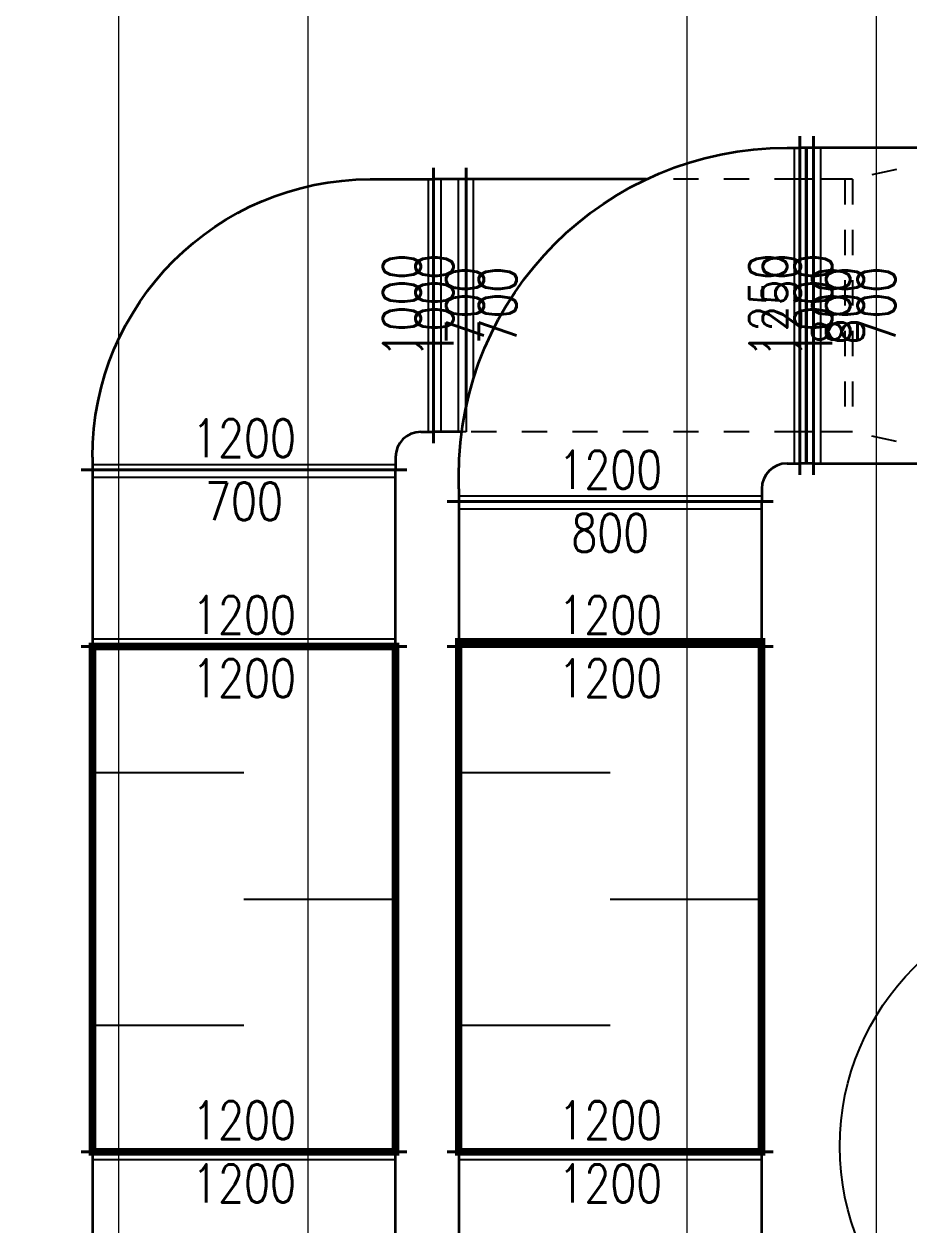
# Model space of a CAD drawing. Extents: x 6529560 to 6558080, y 5579316 to 5588131.
# Drawn here: x 6543305.626 to 6543309.13, y 5579511.859 to 5579516.613 of the extents above; entities that cross this region are included whole.
import ezdxf

# ---------------------------------------------------------------- set-up
doc = ezdxf.new("R2010")
doc.units = 0
doc.header["$MEASUREMENT"] = 0
doc.linetypes.add('DASHED', pattern=[0.75, 0.5, -0.25])
doc.layers.get('0').update_dxf_attribs({"color": 2, "linetype": 'CONTINUOUS', "lineweight": 5})
for name, color, linetype, lineweight in [('arch_zadaszenie_raster', 76, 'CONTINUOUS', 15), ('FLUID-N1', 7, 'CONTINUOUS', 35), ('FLUID-W1', 7, 'CONTINUOUS', 35), ('IS_OTWOROWANIE', 6, 'CONTINUOUS', 35)]:
    doc.layers.add(name, color=color, linetype=linetype, lineweight=lineweight)
for name, color, linetype in [('FLUID-N1-150-DIM', 7, 'CONTINUOUS'), ('FLUID-N1-HID', 7, 'CONTINUOUS'), ('FLUID-W1-150-DIM', 7, 'CONTINUOUS'), ('Sundoor', 60, 'CONTINUOUS')]:
    doc.layers.add(name, color=color, linetype=linetype)
doc.styles.add('simplex', font='simplex.shx', dxfattribs={"width": 0.8})

# ---------------------------------------------------------------- blocks, each defined once
blk = doc.blocks.new('*U879')
at = {"color": 4, "linetype": 'Continuous', "lineweight": -2}
for p, q in [((-312.5000000000073, 4.094745236e-07, 669.9999997280246), (-312.5000000000073, 3.819714038e-07, 624.9999994304671)), ((-312.5000000000073, -3.819714038e-07, -625.0000005695327), (-312.5000000000073, -4.094745236e-07, -670.0000002719753))]:
    blk.add_line(p, q, dxfattribs=at)
at = {"layer": 'FLUID-N1-HID', "color": 8, "linetype": 'DASHED', "lineweight": -3}
for p, q in [((-312.5000000000073, -3.819714038e-07, -625.0000002444721), (-312.5000000000073, 3.819714038e-07, 624.9999997555278)), ((-312.5000000000073, 3.819714038e-07, 624.9999997555278), (-282.5000000000073, 3.819714038e-07, 624.9999997555278)), ((-282.5000000000073, -3.819714038e-07, -625.0000002444721), (-282.5000000000073, 3.819714038e-07, 624.9999997555278)), ((-282.5000000000073, 3.819714038e-07, 624.9999997555278), (282.5, 3.055774869e-07, 499.9999998166458)), ((282.5, -3.055774869e-07, -500.0000001833832), (282.5, 3.055774869e-07, 499.9999998166167)), ((282.5, 3.055774869e-07, 499.9999998166167), (312.5, 3.055774869e-07, 499.9999998166167)), ((312.5, -3.055774869e-07, -500.0000001833832), (312.5, 3.055774869e-07, 499.9999998166167)), ((-312.5000000000073, -3.819714038e-07, -625.0000002444721), (-282.5000000000073, -3.819714038e-07, -625.0000002444721)), ((-282.5000000000073, -3.819714038e-07, -625.0000002444721), (282.5, -3.055774869e-07, -500.0000001833541)), ((282.5, -3.055774869e-07, -500.0000001833832), (312.5, -3.055774869e-07, -500.0000001833832))]:
    blk.add_line(p, q, dxfattribs=at)
blk = doc.blocks.new('*U883')
at = {"color": 4, "linetype": 'Continuous', "lineweight": -2}
for p, q in [((750.0000000000072, 545.0000000000291), (750.0000000000072, 500.0000000000291)), ((750.0000000000072, 500.0000000000291), (750.0000000000072, -401.348025108542))]:
    blk.add_line(p, q, dxfattribs=at)
at = {"color": 0, "linetype": 'ByBlock', "lineweight": -2}
for p, q in [((-625.1283833454872, 500.0000000000291), (-624.9999864165147, 500.0000000000291)), ((-570.9999864165075, 500.0000000000291), (-570.8715894875058, 500.0000000000291)), ((35.34329831257492, 500.0000000000291), (750.0000000000072, 500.0000000000291)), ((-625.1283833454872, -500), (-624.9999864165147, -500)), ((-570.9999864165075, -500), (-570.8715894875058, -500))]:
    blk.add_line(p, q, dxfattribs=at)
at = {"color": 4, "linetype": 'Continuous', "lineweight": -3}
blk.add_line((720.0000000000073, -287.3949189342093), (720.0000000000073, 500), dxfattribs=at)
at = {"layer": 'FLUID-N1-HID', "color": 8, "linetype": 'DASHED', "lineweight": -3}
for p, q in [((-750, 500.0000000000291), (-750, -499.9999999999708)), ((-750, 500.0000000000291), (-625.1283833454872, 500.0000000000291)), ((-624.9999864165147, 500.0000000000291), (-570.9999864165075, 500.0000000000291)), ((-570.8715894875058, 500.0000000000291), (35.34329831257492, 500.0000000000291)), ((750.0000000000072, -401.348025108542), (750.0000000000072, -499.9999999999708)), ((-750, -500), (-625.1283833454872, -500)), ((-624.9999864165147, -500), (-570.9999864165075, -500)), ((-570.8715894875058, -500), (750.0000000000072, -500))]:
    blk.add_line(p, q, dxfattribs=at)
blk = doc.blocks.new('*U805')
at = {"color": 3, "linetype": 'Continuous', "lineweight": -2}
for p, q in [((-1000, 645), (-1000, 600.0000000000072)), ((1000, 600.0000000000072), (1000, 645)), ((-1000, 600.0000000000072), (-1000, -600)), ((1000, -600), (1000, 600.0000000000072)), ((-1000, -600), (-1000, -645.0000000000073)), ((1000, -645), (1000, -600))]:
    blk.add_line(p, q, dxfattribs=at)
at = {"color": 0, "linetype": 'ByBlock', "lineweight": -2}
for p, q in [((-1000, 600.0000000000072), (1000, 600.0000000000072)), ((-1000, -600), (1000, -600))]:
    blk.add_line(p, q, dxfattribs=at)
at = {"color": 3, "linetype": 'Continuous', "lineweight": -3}
for p, q in [((0, 0), (0, 599.9999999999927)), ((-500, 0), (-500, -600)), ((500.0000000000291, 0), (500.0000000000291, -600))]:
    blk.add_line(p, q, dxfattribs=at)
blk = doc.blocks.new('*U806')
at = {"color": 4, "linetype": 'Continuous', "lineweight": -2}
for p, q in [((-1000, 645), (-1000, 600)), ((1000, 600), (1000, 645.0000000000073)), ((-1000, 600), (-1000, -600)), ((1000, -600), (1000, 600)), ((-1000, -600), (-1000, -645)), ((1000, -644.9999999999927), (1000, -600))]:
    blk.add_line(p, q, dxfattribs=at)
at = {"color": 0, "linetype": 'ByBlock', "lineweight": -2}
for p, q in [((-1000, 600), (1000, 600)), ((-1000, -600), (1000, -600))]:
    blk.add_line(p, q, dxfattribs=at)
at = {"color": 4, "linetype": 'Continuous', "lineweight": -3}
for p, q in [((0, 0), (0, 600)), ((-500, 0), (-500, -600)), ((500, 0), (500, -600))]:
    blk.add_line(p, q, dxfattribs=at)
blk = doc.blocks.new('*U826')
at = {"color": 4, "linetype": 'Continuous', "lineweight": -2}
for p, q in [((600, 694.9999999999927), (600, 649.9999999999927)), ((600, 649.9999999999927), (600, -550.0000000000072)), ((600, -550.0000000000072), (600, -595.0000000000073)), ((-550, -700.0000000000072), (-594.9999999999708, -700.0000000000072)), ((450, -700.0000000000072), (-550, -700.0000000000072)), ((495, -700.0000000000072), (450, -700.0000000000072))]:
    blk.add_line(p, q, dxfattribs=at)
at = {"color": 0, "linetype": 'ByBlock', "lineweight": -2}
for p, q in [((550.0000000000291, 649.9999999999927), (600, 649.9999999999927)), ((-550, -449.9999999999708), (-550, -650)), ((550.0000000000291, -550), (600, -550)), ((-550, -650), (-550, -700)), ((450, -650), (450, -700))]:
    blk.add_line(p, q, dxfattribs=at)
at = {"color": 4, "linetype": 'Continuous', "lineweight": -3}
for p, q in [((580, -550), (580, 650)), ((450, -680), (-550, -680))]:
    blk.add_line(p, q, dxfattribs=at)
at = {"color": 0, "linetype": 'ByBlock', "lineweight": -2}
blk.add_ellipse((550, -449.9999999999708), major_axis=(-1099.999999999971, -1.748672e-10), ratio=1, start_param=-1.570796326794896, end_param=-1.59e-13, dxfattribs=at)
blk.add_ellipse((550, -449.9999999999708), major_axis=(-1099.999999999971, -1.748672e-10), ratio=1, start_param=-1.570796326794896, end_param=-1.59e-13, dxfattribs=at)
at = {"color": 0, "linetype": 'ByBlock', "lineweight": -2, "extrusion": (-6e-16, -2e-16, -1)}
blk.add_ellipse((550.0000000000291, -650), major_axis=(-2.22e-14, 100), ratio=1, start_param=-1.570796326794896, end_param=-2.913e-13, dxfattribs=at)
blk.add_ellipse((550.0000000000291, -650), major_axis=(-2.22e-14, 100), ratio=1, start_param=-1.570796326794896, end_param=-2.913e-13, dxfattribs=at)
blk = doc.blocks.new('*U827')
at = {"color": 4, "linetype": 'Continuous', "lineweight": -2}
for p, q in [((-350, 645), (-350, 600.0000000000072)), ((350, 600.0000000000072), (350, 645.0000000000073)), ((-350, 600.0000000000072), (-350, -599.9999999999927)), ((350, -599.9999999999927), (350, 600.0000000000072)), ((-350, -599.9999999999927), (-350, -645)), ((350, -644.9999999999927), (350, -599.9999999999927))]:
    blk.add_line(p, q, dxfattribs=at)
at = {"color": 0, "linetype": 'ByBlock', "lineweight": -2}
for p, q in [((-320, 600), (-350, 600)), ((320, 600), (-320, 600)), ((350, 600), (320, 600)), ((-350, -599.9999999999927), (-320, -599.9999999999927)), ((-320, -599.9999999999927), (320, -599.9999999999927)), ((320, -599.9999999999927), (350, -599.9999999999927))]:
    blk.add_line(p, q, dxfattribs=at)
at = {"color": 4, "linetype": 'Continuous', "lineweight": -3}
for p, q in [((-320, 600), (-320, -600)), ((320, 600), (320, -600))]:
    blk.add_line(p, q, dxfattribs=at)
blk = doc.blocks.new('*U884')
at = {"color": 4, "linetype": 'Continuous', "lineweight": -2}
for p, q in [((-64.49999999999272, 500.0000000000291), (-64.49999999999272, 545.0000000000291)), ((64.50000000000728, 545.0000000000291), (64.50000000000728, 500.0000000000291)), ((-64.49999999999272, -401.6462872624979), (-64.49999999999272, 500.0000000000291)), ((64.50000000000728, 500.0000000000291), (64.50000000000728, -499.9999999999708)), ((64.50000000000728, -499.9999999999708), (64.50000000000728, -545))]:
    blk.add_line(p, q, dxfattribs=at)
at = {"color": 0, "linetype": 'ByBlock', "lineweight": -2}
for p, q in [((-64.49999999999272, 500.0000000000291), (64.50000000000728, 500.0000000000291)), ((-47.26847364839341, -500), (64.50000000000728, -500))]:
    blk.add_line(p, q, dxfattribs=at)
at = {"color": 4, "linetype": 'Continuous', "lineweight": -3}
for p, q in [((-34.49999999999273, -500), (-34.49999999999273, 500)), ((34.50000000000728, -500), (34.50000000000728, 500))]:
    blk.add_line(p, q, dxfattribs=at)
at = {"layer": 'FLUID-N1-HID', "color": 8, "linetype": 'DASHED', "lineweight": -3}
for p, q in [((-64.49999999999272, -401.6462872624979), (-64.49999999999272, -499.9999999999708)), ((-64.49999999999272, -500), (-47.26847364839341, -500))]:
    blk.add_line(p, q, dxfattribs=at)
blk = doc.blocks.new('*U881')
at = {"color": 3, "linetype": 'Continuous', "lineweight": -2}
for p, q in [((725, 695), (725, 650)), ((725, 650), (725, -550)), ((725, -550), (725, -595.0000000000073)), ((-675.0000000000291, -700), (-720, -700)), ((574.9999999999708, -700), (-675.0000000000291, -700)), ((620, -700), (574.9999999999708, -700))]:
    blk.add_line(p, q, dxfattribs=at)
at = {"color": 0, "linetype": 'ByBlock', "lineweight": -2}
for p, q in [((674.9999999997962, 650.0000000000146), (624.9999999997962, 650)), ((675, 650), (725, 650)), ((675, -550), (725, -550)), ((-675.0000000000291, -649.9999999999927), (-675.0000000000291, -700)), ((574.9999999999708, -649.9999999999927), (574.9999999999708, -700))]:
    blk.add_line(p, q, dxfattribs=at)
at = {"color": 3, "linetype": 'Continuous', "lineweight": -3}
for p, q in [((704.9999999999709, -550), (704.9999999999709, 650)), ((574.9999999999708, -679.9999999999926), (-675.0000000000291, -679.9999999999926))]:
    blk.add_line(p, q, dxfattribs=at)
at = {"color": 0, "linetype": 'ByBlock', "lineweight": -2}
blk.add_ellipse((624.9999999999708, -649.9999999999927), major_axis=(-1299.999999999992, -2.040155e-10), ratio=1, start_param=-1.570796326794896, end_param=-1.563e-13, dxfattribs=at)
blk.add_ellipse((624.9999999999708, -649.9999999999927), major_axis=(-1299.999999999992, -2.040155e-10), ratio=1, start_param=-1.570796326794896, end_param=-1.563e-13, dxfattribs=at)
at = {"color": 0, "linetype": 'ByBlock', "lineweight": -2, "extrusion": (-6e-16, -2e-16, -1)}
blk.add_ellipse((675, -649.9999999999927), major_axis=(-2.22e-14, 100), ratio=1, start_param=-1.570796326794896, end_param=-2.913e-13, dxfattribs=at)
blk.add_ellipse((675, -649.9999999999927), major_axis=(-2.22e-14, 100), ratio=1, start_param=-1.570796326794896, end_param=-2.913e-13, dxfattribs=at)
blk = doc.blocks.new('*U880')
at = {"color": 3, "linetype": 'Continuous', "lineweight": -2}
for p, q in [((-750, 669.9999999999708), (-750, 624.9999999999708)), ((750.0000000000072, 624.9999999999708), (750.0000000000072, 670)), ((-750, 624.9999999999708), (-750, -625)), ((750.0000000000072, -625), (750.0000000000072, 624.9999999999708)), ((-750, -625), (-750, -670.0000000000291)), ((750.0000000000072, -670), (750.0000000000072, -625))]:
    blk.add_line(p, q, dxfattribs=at)
at = {"color": 0, "linetype": 'ByBlock', "lineweight": -2}
for p, q in [((750.0000000000072, 624.9999999999708), (-750, 624.9999999999708)), ((-750, -625), (750.0000000000072, -625))]:
    blk.add_line(p, q, dxfattribs=at)
at = {"color": 3, "linetype": 'Continuous', "lineweight": -3}
for p, q in [((-720, 624.9999999999708), (-720, -625)), ((720.0000000000073, 624.9999999999708), (720.0000000000073, -625))]:
    blk.add_line(p, q, dxfattribs=at)
blk = doc.blocks.new('*U828')
at = {"color": 3, "linetype": 'Continuous', "lineweight": -2}
for p, q in [((-287.5, 645), (-287.5, 600)), ((287.5, 600), (287.5, 645.0000000000073)), ((-287.5, 600), (-287.5, -600.0000000000072)), ((287.5, -600.0000000000072), (287.5, 600)), ((-287.5, -600.0000000000072), (-287.5, -645)), ((287.5, -645), (287.5, -600.0000000000072))]:
    blk.add_line(p, q, dxfattribs=at)
at = {"color": 0, "linetype": 'ByBlock', "lineweight": -2}
for p, q in [((287.5, 600), (-287.5, 600)), ((-287.5, -600.0000000000072), (287.5, -600.0000000000072))]:
    blk.add_line(p, q, dxfattribs=at)
at = {"color": 3, "linetype": 'Continuous', "lineweight": -3}
for p, q in [((-257.5, 600), (-257.5, -600.0000000000072)), ((257.5, 600), (257.5, -600.0000000000072))]:
    blk.add_line(p, q, dxfattribs=at)
blk = doc.blocks.new('*U829')
at = {"color": 3, "linetype": 'Continuous', "lineweight": -2}
for p, q in [((-295.5, 645), (-295.5, 600)), ((295.5, 600), (295.5, 645.0000000000073)), ((-295.5, 600), (-295.5, -600.0000000000072)), ((295.5, -600.0000000000072), (295.5, 600)), ((-295.5, -600.0000000000072), (-295.5, -645)), ((295.5, -645), (295.5, -600.0000000000072))]:
    blk.add_line(p, q, dxfattribs=at)
at = {"color": 0, "linetype": 'ByBlock', "lineweight": -2}
for p, q in [((295.5, 600), (-295.5, 600)), ((-295.5, -600.0000000000072), (295.5, -600.0000000000072))]:
    blk.add_line(p, q, dxfattribs=at)
at = {"color": 3, "linetype": 'Continuous', "lineweight": -3}
for p, q in [((-265.5, 600), (-265.5, -600.0000000000072)), ((265.5, 600), (265.5, -600.0000000000072))]:
    blk.add_line(p, q, dxfattribs=at)
blk = doc.blocks.new('*U832')
at = {"color": 4, "linetype": 'Continuous', "lineweight": -2}
for p, q in [((-295.5, 644.9999999999927), (-295.5, 600)), ((295.4999999999709, 600), (295.4999999999709, 645)), ((-295.5, 600), (-295.5, -600)), ((295.4999999999709, -600), (295.4999999999709, 600)), ((-295.5, -600), (-295.5, -645.0000000000073)), ((295.4999999999709, -645), (295.4999999999709, -600))]:
    blk.add_line(p, q, dxfattribs=at)
at = {"color": 0, "linetype": 'ByBlock', "lineweight": -2}
for p, q in [((295.4999999999709, 600), (-295.5, 600)), ((-295.5, -600), (295.4999999999709, -600))]:
    blk.add_line(p, q, dxfattribs=at)
at = {"color": 4, "linetype": 'Continuous', "lineweight": -3}
for p, q in [((-265.5, 600), (-265.5, -600)), ((265.5, 600), (265.5, -600))]:
    blk.add_line(p, q, dxfattribs=at)
blk = doc.blocks.new('*U882')
at = {"color": 3, "linetype": 'Continuous', "lineweight": -2}
for p, q in [((-27, 625), (-27, 670.0000000000291)), ((27.00000000000728, 670), (27.00000000000728, 625)), ((-27, -624.9999999999708), (-27, 625)), ((27.00000000000728, 625), (27.00000000000728, -624.9999999999708)), ((-27, -669.9999999999708), (-27, -624.9999999999708)), ((27.00000000000728, -624.9999999999708), (27.00000000000728, -670))]:
    blk.add_line(p, q, dxfattribs=at)
at = {"color": 0, "linetype": 'ByBlock', "lineweight": -2}
for p, q in [((-27, 625), (27.00000000000728, 625)), ((-27, -624.9999999999708), (27.00000000000728, -624.9999999999708))]:
    blk.add_line(p, q, dxfattribs=at)
at = {"color": 3, "linetype": 'Continuous', "lineweight": -3}
for p, q in [((-2.999999999992724, -624.9999999999708), (-2.999999999992724, 625)), ((3, -624.9999999999708), (3, 625))]:
    blk.add_line(p, q, dxfattribs=at)
blk = doc.blocks.new('*U912')
at = {"color": 4, "linetype": 'Continuous', "lineweight": -2}
for p, q in [((-312.5, 4.094727046e-07, 669.9999997280246), (-312.5, 3.819714038e-07, 624.9999994304671)), ((-312.5, -3.819732228e-07, -625.0000005695327), (-312.5, -4.094745236e-07, -670.0000002720043))]:
    blk.add_line(p, q, dxfattribs=at)
at = {"layer": 'FLUID-N1-HID', "color": 8, "linetype": 'DASHED', "lineweight": -3}
for p, q in [((-312.5, -3.819732228e-07, -625.0000002444721), (-312.5, 3.819714038e-07, 624.9999997555278)), ((-312.5, 3.819714038e-07, 624.9999997555278), (-282.5, 3.819714038e-07, 624.9999997555278)), ((-282.5, -3.819732228e-07, -625.0000002444721), (-282.5, 3.819714038e-07, 624.9999997555278)), ((-282.5, 3.819714038e-07, 624.9999997555278), (282.5, 3.055774869e-07, 499.9999998166458)), ((282.5, -3.055774869e-07, -500.0000001833541), (282.5, 3.055774869e-07, 499.9999998166167)), ((282.5, 3.055774869e-07, 499.9999998166167), (312.5000000000073, 3.055774869e-07, 499.9999998166167)), ((312.5, -3.055774869e-07, -500.0000001833541), (312.5, 3.055774869e-07, 499.9999998166167)), ((-312.5, -3.819732228e-07, -625.0000002444721), (-282.5, -3.819732228e-07, -625.0000002444721)), ((-282.5, -3.819732228e-07, -625.0000002444721), (282.5, -3.055774869e-07, -500.0000001833541)), ((282.5, -3.055774869e-07, -500.0000001833541), (312.5000000000073, -3.055774869e-07, -500.0000001833541))]:
    blk.add_line(p, q, dxfattribs=at)
blk = doc.blocks.new('*U915')
at = {"color": 4, "linetype": 'Continuous', "lineweight": -2}
for p, q in [((750, 545), (750, 500.0000000000291)), ((750, 500.0000000000291), (750, -401.3480251086584))]:
    blk.add_line(p, q, dxfattribs=at)
at = {"color": 0, "linetype": 'ByBlock', "lineweight": -2}
for p, q in [((-625.1283833454727, 500.0000000000291), (-624.9999864164928, 500.0000000000291)), ((-570.9999864164855, 500.0000000000291), (-570.8715894875203, 500.0000000000291)), ((35.3432983124876, 500.0000000000291), (750, 500.0000000000291)), ((-625.1283833454654, -500), (-624.9999864164855, -500)), ((-570.9999864164855, -500), (-570.8715894875203, -500))]:
    blk.add_line(p, q, dxfattribs=at)
at = {"color": 4, "linetype": 'Continuous', "lineweight": -3}
blk.add_line((720, -287.3949189342675), (720, 499.9999999999708), dxfattribs=at)
at = {"layer": 'FLUID-N1-HID', "color": 8, "linetype": 'DASHED', "lineweight": -3}
for p, q in [((-750, 500.0000000000291), (-750, -499.9999999999708)), ((-750, 500.0000000000291), (-625.1283833454727, 500.0000000000291)), ((-624.9999864164928, 500.0000000000291), (-570.9999864164855, 500.0000000000291)), ((-570.8715894875203, 500.0000000000291), (35.3432983124876, 500.0000000000291)), ((750, -401.3480251086584), (750, -499.9999999999708)), ((-750, -500), (-625.1283833454654, -500)), ((-624.9999864164855, -500), (-570.9999864164855, -500)), ((-570.8715894875203, -500), (750, -500))]:
    blk.add_line(p, q, dxfattribs=at)
blk = doc.blocks.new('*U916')
at = {"color": 3, "linetype": 'Continuous', "lineweight": -2}
for p, q in [((-1000, 645), (-1000, 600)), ((1000, 600), (1000, 645)), ((-1000, 600), (-1000, -600)), ((1000, -600), (1000, 600)), ((-1000, -600), (-1000, -645)), ((1000, -645), (1000, -600))]:
    blk.add_line(p, q, dxfattribs=at)
at = {"color": 0, "linetype": 'ByBlock', "lineweight": -2}
for p, q in [((-1000, 600), (1000, 600)), ((-1000, -600), (1000, -600))]:
    blk.add_line(p, q, dxfattribs=at)
at = {"color": 3, "linetype": 'Continuous', "lineweight": -3}
for p, q in [((-2.91038e-11, 0), (-2.91038e-11, 600)), ((-500, 0), (-500, -600)), ((500, 0), (500, -600))]:
    blk.add_line(p, q, dxfattribs=at)
blk = doc.blocks.new('*U917')
at = {"color": 4, "linetype": 'Continuous', "lineweight": -2}
for p, q in [((-1000.000000000029, 645), (-1000.000000000029, 600)), ((999.9999999999708, 600), (999.9999999999708, 645)), ((-1000.000000000029, 600), (-1000.000000000029, -600)), ((999.9999999999708, -600), (999.9999999999708, 600)), ((-1000.000000000029, -600), (-1000.000000000029, -645)), ((999.9999999999708, -645), (999.9999999999708, -600))]:
    blk.add_line(p, q, dxfattribs=at)
at = {"color": 0, "linetype": 'ByBlock', "lineweight": -2}
for p, q in [((-1000.000000000029, 600), (999.9999999999708, 600)), ((-1000.000000000029, -600), (999.9999999999708, -600))]:
    blk.add_line(p, q, dxfattribs=at)
at = {"color": 4, "linetype": 'Continuous', "lineweight": -3}
for p, q in [((0, 0), (0, 600)), ((-500, 0), (-500, -600)), ((500, 0), (500, -600))]:
    blk.add_line(p, q, dxfattribs=at)
blk = doc.blocks.new('*U918')
at = {"color": 4, "linetype": 'Continuous', "lineweight": -2}
for p, q in [((600, 695), (600, 650)), ((600, 650), (600, -550)), ((600, -550), (600, -595)), ((-549.9999999999708, -700), (-595, -700)), ((450, -700), (-549.9999999999708, -700)), ((495, -700), (450, -700))]:
    blk.add_line(p, q, dxfattribs=at)
at = {"color": 0, "linetype": 'ByBlock', "lineweight": -2}
for p, q in [((549.9999999999708, 650), (599.9999999999708, 650)), ((-550.0000000000291, -449.9999999999708), (-550.0000000000291, -650)), ((549.9999999999708, -550), (599.9999999999708, -550)), ((-550.0000000000291, -650), (-550.0000000000291, -700)), ((450, -650), (450, -700))]:
    blk.add_line(p, q, dxfattribs=at)
at = {"color": 4, "linetype": 'Continuous', "lineweight": -3}
for p, q in [((580, -550), (580, 650)), ((450, -680), (-549.9999999999708, -680))]:
    blk.add_line(p, q, dxfattribs=at)
at = {"color": 0, "linetype": 'ByBlock', "lineweight": -2}
blk.add_ellipse((549.9999999999708, -449.9999999999708), major_axis=(-1099.999999999971, -1.748672e-10), ratio=1, start_param=-1.570796326794896, end_param=-1.59e-13, dxfattribs=at)
blk.add_ellipse((549.9999999999708, -449.9999999999708), major_axis=(-1099.999999999971, -1.748672e-10), ratio=1, start_param=-1.570796326794896, end_param=-1.59e-13, dxfattribs=at)
at = {"color": 0, "linetype": 'ByBlock', "lineweight": -2, "extrusion": (-6e-16, -2e-16, -1)}
blk.add_ellipse((549.9999999999708, -650), major_axis=(-2.22e-14, 100), ratio=1, start_param=-1.570796326794896, end_param=-2.913e-13, dxfattribs=at)
blk.add_ellipse((549.9999999999708, -650), major_axis=(-2.22e-14, 100), ratio=1, start_param=-1.570796326794896, end_param=-2.913e-13, dxfattribs=at)
blk = doc.blocks.new('*U919')
at = {"color": 4, "linetype": 'Continuous', "lineweight": -2}
for p, q in [((-350, 645), (-350, 600)), ((349.9999999999709, 600), (349.9999999999709, 645)), ((-350, 600), (-350, -600)), ((349.9999999999709, -600), (349.9999999999709, 600)), ((-350, -600), (-350, -645)), ((349.9999999999709, -645), (349.9999999999709, -600))]:
    blk.add_line(p, q, dxfattribs=at)
at = {"color": 0, "linetype": 'ByBlock', "lineweight": -2}
for p, q in [((-320, 600), (-350, 600)), ((320, 600), (-320, 600)), ((349.9999999999709, 600), (320, 600)), ((-350, -600), (-320, -600)), ((-320, -600), (320, -600)), ((320, -600), (349.9999999999709, -600))]:
    blk.add_line(p, q, dxfattribs=at)
at = {"color": 4, "linetype": 'Continuous', "lineweight": -3}
for p, q in [((-320, 600), (-320, -600)), ((320, 600), (320, -600))]:
    blk.add_line(p, q, dxfattribs=at)
blk = doc.blocks.new('*U920')
at = {"color": 4, "linetype": 'Continuous', "lineweight": -2}
for p, q in [((-64.5, 500.0000000000291), (-64.5, 545)), ((64.5, 545), (64.5, 500.0000000000291)), ((-64.5, -401.6462872626725), (-64.5, 500.0000000000291)), ((64.5, 500.0000000000291), (64.5, -499.9999999999708)), ((64.5, -499.9999999999708), (64.5, -545))]:
    blk.add_line(p, q, dxfattribs=at)
at = {"color": 0, "linetype": 'ByBlock', "lineweight": -2}
for p, q in [((-64.5, 500.0000000000291), (64.5, 500.0000000000291)), ((-47.26847364842979, -500), (64.5, -500))]:
    blk.add_line(p, q, dxfattribs=at)
at = {"color": 4, "linetype": 'Continuous', "lineweight": -3}
for p, q in [((-34.5, -500), (-34.5, 499.9999999999708)), ((34.5, -500), (34.5, 499.9999999999708))]:
    blk.add_line(p, q, dxfattribs=at)
at = {"layer": 'FLUID-N1-HID', "color": 8, "linetype": 'DASHED', "lineweight": -3}
for p, q in [((-64.5, -401.6462872626725), (-64.5, -499.9999999999708)), ((-64.5, -500), (-47.26847364842979, -500))]:
    blk.add_line(p, q, dxfattribs=at)
blk = doc.blocks.new('*U914')
at = {"color": 3, "linetype": 'Continuous', "lineweight": -2}
for p, q in [((725, 695), (725, 650)), ((725, 650), (725, -550)), ((725, -550), (725, -595)), ((-675, -700), (-720.0000000000291, -700)), ((575, -700), (-675, -700)), ((620, -700), (575, -700))]:
    blk.add_line(p, q, dxfattribs=at)
at = {"color": 0, "linetype": 'ByBlock', "lineweight": -2}
for p, q in [((674.9999999997962, 650), (624.9999999997672, 649.9999999999927)), ((674.9999999999708, 650), (724.9999999999708, 650)), ((674.9999999999708, -550), (724.9999999999708, -550)), ((-675, -650), (-675, -700)), ((575, -650), (575, -700))]:
    blk.add_line(p, q, dxfattribs=at)
at = {"color": 3, "linetype": 'Continuous', "lineweight": -3}
for p, q in [((705, -550), (705, 650)), ((575, -680), (-675, -680))]:
    blk.add_line(p, q, dxfattribs=at)
at = {"color": 0, "linetype": 'ByBlock', "lineweight": -2}
blk.add_ellipse((625, -650), major_axis=(-1299.999999999992, -2.040155e-10), ratio=1, start_param=-1.570796326794896, end_param=-1.563e-13, dxfattribs=at)
blk.add_ellipse((625, -650), major_axis=(-1299.999999999992, -2.040155e-10), ratio=1, start_param=-1.570796326794896, end_param=-1.563e-13, dxfattribs=at)
at = {"color": 0, "linetype": 'ByBlock', "lineweight": -2, "extrusion": (-6e-16, -2e-16, -1)}
blk.add_ellipse((674.9999999999708, -650), major_axis=(-2.22e-14, 100), ratio=1, start_param=-1.570796326794896, end_param=-2.913e-13, dxfattribs=at)
blk.add_ellipse((674.9999999999708, -650), major_axis=(-2.22e-14, 100), ratio=1, start_param=-1.570796326794896, end_param=-2.913e-13, dxfattribs=at)
blk = doc.blocks.new('*U921')
at = {"color": 3, "linetype": 'Continuous', "lineweight": -2}
for p, q in [((-750, 669.9999999999708), (-750, 625)), ((750, 625), (750, 670.0000000000291)), ((-750, 625), (-750, -625)), ((750, -625), (750, 625)), ((-750, -625), (-750, -670.0000000000291)), ((750, -670), (750, -625))]:
    blk.add_line(p, q, dxfattribs=at)
at = {"color": 0, "linetype": 'ByBlock', "lineweight": -2}
for p, q in [((750, 625), (-750, 625)), ((-750, -625), (750, -625))]:
    blk.add_line(p, q, dxfattribs=at)
at = {"color": 3, "linetype": 'Continuous', "lineweight": -3}
for p, q in [((-720, 625), (-720, -625)), ((720, 625), (720, -625))]:
    blk.add_line(p, q, dxfattribs=at)
blk = doc.blocks.new('*U922')
at = {"color": 3, "linetype": 'Continuous', "lineweight": -2}
for p, q in [((-287.5, 645), (-287.5, 600)), ((287.5000000000291, 600), (287.5000000000291, 645)), ((-287.5, 600), (-287.5, -600)), ((287.5000000000291, -600), (287.5000000000291, 600)), ((-287.5, -600), (-287.5, -645)), ((287.5000000000291, -645), (287.5000000000291, -600))]:
    blk.add_line(p, q, dxfattribs=at)
at = {"color": 0, "linetype": 'ByBlock', "lineweight": -2}
for p, q in [((287.5000000000291, 600), (-287.5, 600)), ((-287.5, -600), (287.5000000000291, -600))]:
    blk.add_line(p, q, dxfattribs=at)
at = {"color": 3, "linetype": 'Continuous', "lineweight": -3}
for p, q in [((-257.5, 600), (-257.5, -600)), ((257.5000000000291, 600), (257.5000000000291, -600))]:
    blk.add_line(p, q, dxfattribs=at)
blk = doc.blocks.new('*U923')
at = {"color": 3, "linetype": 'Continuous', "lineweight": -2}
for p, q in [((-295.5, 645), (-295.5, 600)), ((295.5, 600), (295.5, 645)), ((-295.5, 600), (-295.5, -600)), ((295.5, -600), (295.5, 600)), ((-295.5, -600), (-295.5, -645)), ((295.5, -645), (295.5, -600))]:
    blk.add_line(p, q, dxfattribs=at)
at = {"color": 0, "linetype": 'ByBlock', "lineweight": -2}
for p, q in [((295.5, 600), (-295.5, 600)), ((-295.5, -600), (295.5, -600))]:
    blk.add_line(p, q, dxfattribs=at)
at = {"color": 3, "linetype": 'Continuous', "lineweight": -3}
for p, q in [((-265.5, 600), (-265.5, -600)), ((265.5000000000291, 600), (265.5000000000291, -600))]:
    blk.add_line(p, q, dxfattribs=at)
blk = doc.blocks.new('*U925')
at = {"color": 4, "linetype": 'Continuous', "lineweight": -2}
for p, q in [((-295.4999999999709, 645), (-295.4999999999709, 600)), ((295.5, 600), (295.5, 645)), ((-295.4999999999709, 600), (-295.4999999999709, -600)), ((295.5, -600), (295.5, 600)), ((-295.4999999999709, -600), (-295.4999999999709, -645)), ((295.5, -645), (295.5, -600))]:
    blk.add_line(p, q, dxfattribs=at)
at = {"color": 0, "linetype": 'ByBlock', "lineweight": -2}
for p, q in [((295.5, 600), (-295.5, 600)), ((-295.4999999999709, -600), (295.5000000000291, -600))]:
    blk.add_line(p, q, dxfattribs=at)
at = {"color": 4, "linetype": 'Continuous', "lineweight": -3}
for p, q in [((-265.4999999999709, 600), (-265.4999999999709, -600)), ((265.5, 600), (265.5, -600))]:
    blk.add_line(p, q, dxfattribs=at)
blk = doc.blocks.new('*U913')
at = {"color": 3, "linetype": 'Continuous', "lineweight": -2}
for p, q in [((-27, 625), (-27, 670.0000000000291)), ((27, 670), (27, 625)), ((-27, -625), (-27, 625)), ((27, 625), (27, -625)), ((-27, -669.9999999999708), (-27, -625)), ((27, -625), (27, -670.0000000000291))]:
    blk.add_line(p, q, dxfattribs=at)
at = {"color": 0, "linetype": 'ByBlock', "lineweight": -2}
for p, q in [((-27, 625), (27, 625)), ((-27, -625), (27, -625))]:
    blk.add_line(p, q, dxfattribs=at)
at = {"color": 3, "linetype": 'Continuous', "lineweight": -3}
for p, q in [((-3, -625), (-3, 625)), ((3, -625), (3, 625))]:
    blk.add_line(p, q, dxfattribs=at)

msp = doc.modelspace()

# ---------------------------------------------------------------- hatches: boundary and pattern name
at = {"layer": 'arch_zadaszenie_raster'}
h = msp.add_hatch(dxfattribs=at)
h.set_pattern_fill('ANSI32,_O', color=256, scale=6, angle=45)
h.set_pattern_definition([(90, (0, 0), (-2.25, 4e-16), []), (90, (0.7499999987414764, 0.7499999987414763), (-2.25, 4e-16), [])])
h.paths.add_polyline_path([(6543267.557206843, 5579506.670167253), (6543376.157140385, 5579506.670167253), (6543376.157140385, 5579517.970125428), (6543267.557206843, 5579517.970125428)])
h.paths.add_polyline_path([(6543333.857066277, 5579514.9894225), (6543333.857066277, 5579513.7894225), (6543339.857066277, 5579513.7894225), (6543339.857066277, 5579514.9894225)], flags=16)
h.paths.add_polyline_path([(6543345.857066275, 5579514.989421268), (6543345.857066275, 5579513.789421268), (6543351.857066276, 5579513.789421268), (6543351.857066276, 5579514.989421268)], flags=16)
h.paths.add_polyline_path([(6543344.94254697, 5579517.265056835), (6543343.382546971, 5579517.265056835), (6543343.382546971, 5579516.005056835), (6543344.94254697, 5579516.005056835)], flags=16)
h.paths.add_polyline_path([(6543295.697172761, 5579514.810125429), (6543295.697172761, 5579516.370125428), (6543293.837172764, 5579516.370125428), (6543293.837172764, 5579514.810125429)], flags=16)
h.paths.add_polyline_path([(6543295.697172761, 5579509.550125431), (6543295.697172761, 5579511.110125429), (6543293.837172764, 5579511.110125429), (6543293.837172764, 5579509.550125431)], flags=16)

# ---------------------------------------------------------------- linework, layer by layer
at = {"layer": 'IS_OTWOROWANIE', "color": 2, "linetype": 'DASHED', "lineweight": 0, "ltscale": 0.5, "const_width": 0.03}
for points, elevation in [([(6543305.897243908, 5579514.148455889), (6543307.097243907, 5579514.148455889), (6543307.097243907, 5579512.148455888), (6543305.897243908, 5579512.148455888)], 7.339103469050314), ([(6543305.897243908, 5579514.148455889), (6543307.097243907, 5579514.148455889), (6543307.097243907, 5579512.148455888), (6543305.897243908, 5579512.148455888)], 6.804103471828057), ([(6543307.347243898, 5579514.16770799), (6543308.546067147, 5579514.16770799), (6543308.546067147, 5579512.148455888), (6543307.347243898, 5579512.148455888)], 7.339103469050314), ([(6543307.347243898, 5579514.16770799), (6543308.546067147, 5579514.16770799), (6543308.546067147, 5579512.148455888), (6543307.347243898, 5579512.148455888)], 6.804103471828057)]:
    msp.add_lwpolyline(points, close=True, dxfattribs=dict(at, elevation=elevation))
at = {"layer": 'Sundoor', "color": 63}
msp.add_circle((6543309.856268, 5579512.170169214, 9.0294634e-09), 1, dxfattribs=at)

# ---------------------------------------------------------------- block references
at = {"layer": 'FLUID-N1', "color": 4, "linetype": 'Continuous', "extrusion": (1e-16, -1, 6.111551e-10), "xscale": 0.001, "yscale": 0.001, "zscale": 0.001, "rotation": 180}
for name, p in [('*U879', (6543309.189000666, 17.48751340626534, -5579515.498455878)), ('*U912', (6543309.189000666, 17.45251340904308, -5579515.498455878))]:
    msp.add_blockref(name, p, dxfattribs=at)
at = {"layer": 'FLUID-N1', "color": 4, "linetype": 'Continuous', "extrusion": (2e-16, 6e-16, -1), "xscale": 0.001, "yscale": 0.001, "zscale": 0.001, "rotation": 270}
for name, p in [('*U826', (-6543306.547243908, 5579515.448455889, -17.43410345217021)), ('*U918', (-6543306.547243908, 5579515.448455889, -17.39910345494795))]:
    msp.add_blockref(name, p, dxfattribs=at)
at = {"layer": 'FLUID-N1', "color": 4, "linetype": 'Continuous', "extrusion": (-1e-16, 0, -1), "xscale": 0.001, "yscale": 0.001, "zscale": 0.001}
for name, p in [('*U884', (-6543307.311808096, 5579515.498455888, -17.43410345758554)), ('*U920', (-6543307.311808096, 5579515.498455888, -17.39910346036328)), ('*U883', (-6543308.126372282, 5579515.498455888, -17.43410345758554)), ('*U915', (-6543308.126372282, 5579515.498455888, -17.39910346036328))]:
    msp.add_blockref(name, p, dxfattribs=at)
at = {"layer": 'FLUID-N1', "color": 4, "linetype": 'Continuous', "xscale": 0.001, "yscale": 0.001, "zscale": 0.001}
for name, p, rotation in [('*U827', (6543306.497243908, 5579514.498455888, 17.43410345678421), 270), ('*U919', (6543306.497243908, 5579514.498455888, 17.39910345956196), 270), ('*U806', (6543306.497243908, 5579513.148455889, 17.68410346905057), 270), ('*U917', (6543306.497243908, 5579513.148455889, 17.64910347182831), 270), ('*U832', (6543306.497243908, 5579511.852935727, 17.68410346905057), 89.99999999999999), ('*U925', (6543306.497243908, 5579511.852935727, 17.64910347182831), 89.99999999999991)]:
    msp.add_blockref(name, p, dxfattribs=dict(at, rotation=rotation))
at = {"layer": 'FLUID-W1', "color": 3, "linetype": 'Continuous', "extrusion": (2e-16, 6e-16, -1), "xscale": 0.001, "yscale": 0.001, "zscale": 0.001, "rotation": 270}
for name, p in [('*U881', (-6543307.997243872, 5579515.448455889, -18.50910345218003)), ('*U914', (-6543307.997243872, 5579515.448455889, -18.47410345495777))]:
    msp.add_blockref(name, p, dxfattribs=at)
at = {"layer": 'FLUID-W1', "color": 3, "linetype": 'Continuous', "extrusion": (-1e-16, 0, -1), "xscale": 0.001, "yscale": 0.001, "zscale": 0.001}
for name, p in [('*U882', (-6543308.724372268, 5579515.498455889, -18.50910345759081)), ('*U913', (-6543308.724372268, 5579515.498455889, -18.47410346036856))]:
    msp.add_blockref(name, p, dxfattribs=at)
at = {"layer": 'FLUID-W1', "color": 3, "linetype": 'Continuous', "xscale": 0.001, "yscale": 0.001, "zscale": 0.001}
for name, p, rotation in [('*U880', (6543309.501500665, 5579515.498455889, 18.50910345678403), 180), ('*U921', (6543309.501500665, 5579515.498455889, 18.47410345956177), 180), ('*U828', (6543307.947243898, 5579514.435955888, 18.30910345679422), 89.99999999999999), ('*U922', (6543307.947243898, 5579514.435955888, 18.27410345957196), 89.99999999999991), ('*U805', (6543307.947243898, 5579513.148455889, 18.30910345679422), 270), ('*U916', (6543307.947243898, 5579513.148455889, 18.27410345957196), 270), ('*U829', (6543307.947243898, 5579511.852738375, 18.30910345679422), 89.99999999999999), ('*U923', (6543307.947243898, 5579511.852738375, 18.27410345957196), 89.99999999999991)]:
    msp.add_blockref(name, p, dxfattribs=dict(at, rotation=rotation))

# ---------------------------------------------------------------- texts
at = {"layer": 'FLUID-N1-150-DIM', "color": 7, "char_height": 0.15, "attachment_point": 5, "style": 'simplex'}
for insert, rotation in [((6543307.247243908, 5579515.498455888, 17.39910345956196), 90.00000000000001), ((6543307.376308096, 5579515.498455888, 17.39910345956196), 90), ((6543307.376372283, 5579515.498455888, 17.43410345678421), 90), ((6543308.876372281, 5579515.498455888, 17.43410345678421), 90), ((6543308.876372281, 5579515.498455888, 17.39910345956196), 90)]:
    msp.add_mtext('1000\\P700', dxfattribs=dict(at, insert=insert, rotation=rotation))
for s, insert in [('1200\\P700', (6543306.497243908, 5579514.84845589, 17.39910345956196)), ('1200\\P1200', (6543306.497243908, 5579514.148455889, 17.68410345678421)), ('1200\\P1200', (6543306.497243908, 5579514.148455889, 17.64910345956195)), ('1200\\P1200', (6543306.497243908, 5579512.148455888, 17.68410346904966)), ('1200\\P1200', (6543306.497243908, 5579512.148455888, 17.64910347182831)), ('1200\\P1200', (6543306.497243908, 5579512.148435727, 17.68410346904966))]:
    msp.add_mtext(s, dxfattribs=dict(at, insert=insert))
at = {"layer": 'FLUID-W1-150-DIM', "color": 7, "char_height": 0.15, "attachment_point": 5, "style": 'simplex'}
for insert, rotation in [((6543308.697243872, 5579515.498455889, 18.47410345957178), 90.00000000000001), ((6543308.751372268, 5579515.498455889, 18.47410345956723), 90), ((6543308.751500664, 5579515.498455889, 18.50910345678403), 90)]:
    msp.add_mtext('1250\\P800', dxfattribs=dict(at, insert=insert, rotation=rotation))
for s, insert in [('1200\\P800', (6543307.947243873, 5579514.723455889, 18.47410345957178)), ('1200\\P800', (6543307.947243898, 5579514.723455889, 18.50910345679404)), ('1200\\P1200', (6543307.947243898, 5579514.148455889, 18.30910345679422)), ('1200\\P1200', (6543307.947243898, 5579514.148455889, 18.27410345957196)), ('1200\\P1200', (6543307.947243898, 5579512.148455888, 18.27410345957196)), ('1200\\P1200', (6543307.947243898, 5579512.148238375, 18.30910345679422))]:
    msp.add_mtext(s, dxfattribs=dict(at, insert=insert))

doc.saveas('drawing.dxf')
